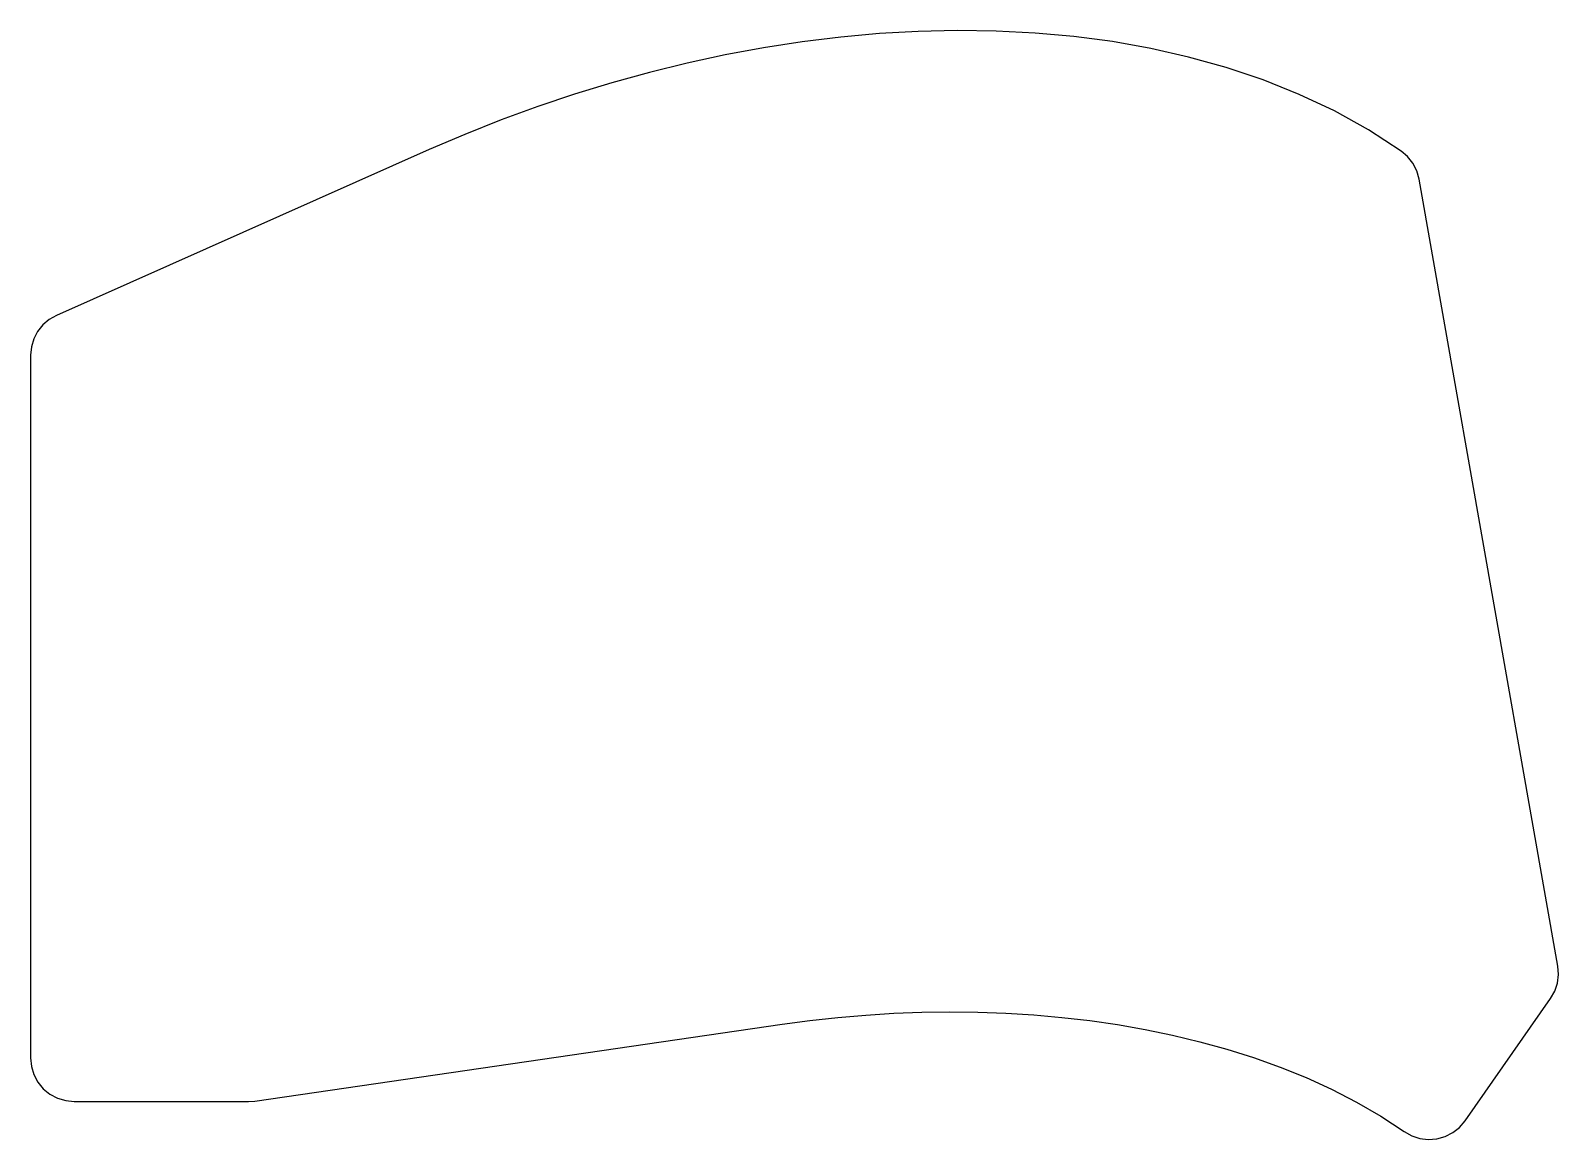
# Model space of a CAD drawing. Extents: x -118 to 39, y -38 to 77.
import ezdxf

# ---------------------------------------------------------------- set-up
doc = ezdxf.new("R2010")
doc.units = 0
doc.layers.get('0').update_dxf_attribs({"linetype": 'continuous'})

msp = doc.modelspace()

# ---------------------------------------------------------------- linework, layer by layer
at = {"color": 7}
msp.add_lwpolyline([(23.53, -36.73), (24.3, -37.16), (25.13, -37.44), (26.01, -37.54), (26.89, -37.48), (27.74, -37.24), (28.53, -36.84), (29.22, -36.3), (29.8, -35.63), (38.63, -23.01), (39.06, -22.24), (39.34, -21.4), (39.44, -20.53), (39.37, -19.65), (25.05, 61.6), (24.81, 62.45), (24.41, 63.23), (23.87, 63.92), (23.2, 64.5), (19.83, 66.69), (16.32, 68.64), (12.68, 70.35), (8.95, 71.85), (5.14, 73.13), (1.27, 74.2), (-2.65, 75.09), (-6.6, 75.79), (-10.59, 76.32), (-14.59, 76.68), (-18.6, 76.88), (-22.62, 76.94), (-26.64, 76.84), (-30.65, 76.62), (-34.65, 76.25), (-38.64, 75.77), (-42.61, 75.15), (-46.56, 74.42), (-50.49, 73.58), (-54.4, 72.62), (-58.27, 71.55), (-62.11, 70.37), (-65.92, 69.09), (-69.69, 67.71), (-73.43, 66.22), (-77.12, 64.64), (-115.6, 47.53), (-116.35, 47.11), (-117.01, 46.55), (-117.55, 45.87), (-117.95, 45.11), (-118.19, 44.28), (-118.28, 43.42), (-118.28, -29.13), (-118.19, -30.01), (-117.93, -30.85), (-117.52, -31.63), (-116.96, -32.31), (-116.28, -32.87), (-115.5, -33.29), (-114.65, -33.54), (-113.78, -33.63), (-95.77, -33.63), (-95.13, -33.58), (-40.7, -25.65), (-37.83, -25.27), (-34.95, -24.95), (-32.07, -24.7), (-29.18, -24.52), (-26.28, -24.41), (-23.39, -24.37), (-20.49, -24.4), (-17.59, -24.5), (-14.7, -24.68), (-11.82, -24.94), (-8.94, -25.27), (-6.08, -25.68), (-3.22, -26.18), (-0.39, -26.77), (2.43, -27.45), (5.22, -28.22), (7.98, -29.09), (10.71, -30.07), (13.39, -31.16), (16.03, -32.36), (18.6, -33.69), (21.11, -35.14), (23.53, -36.73)], dxfattribs=at)

doc.saveas('drawing.dxf')
